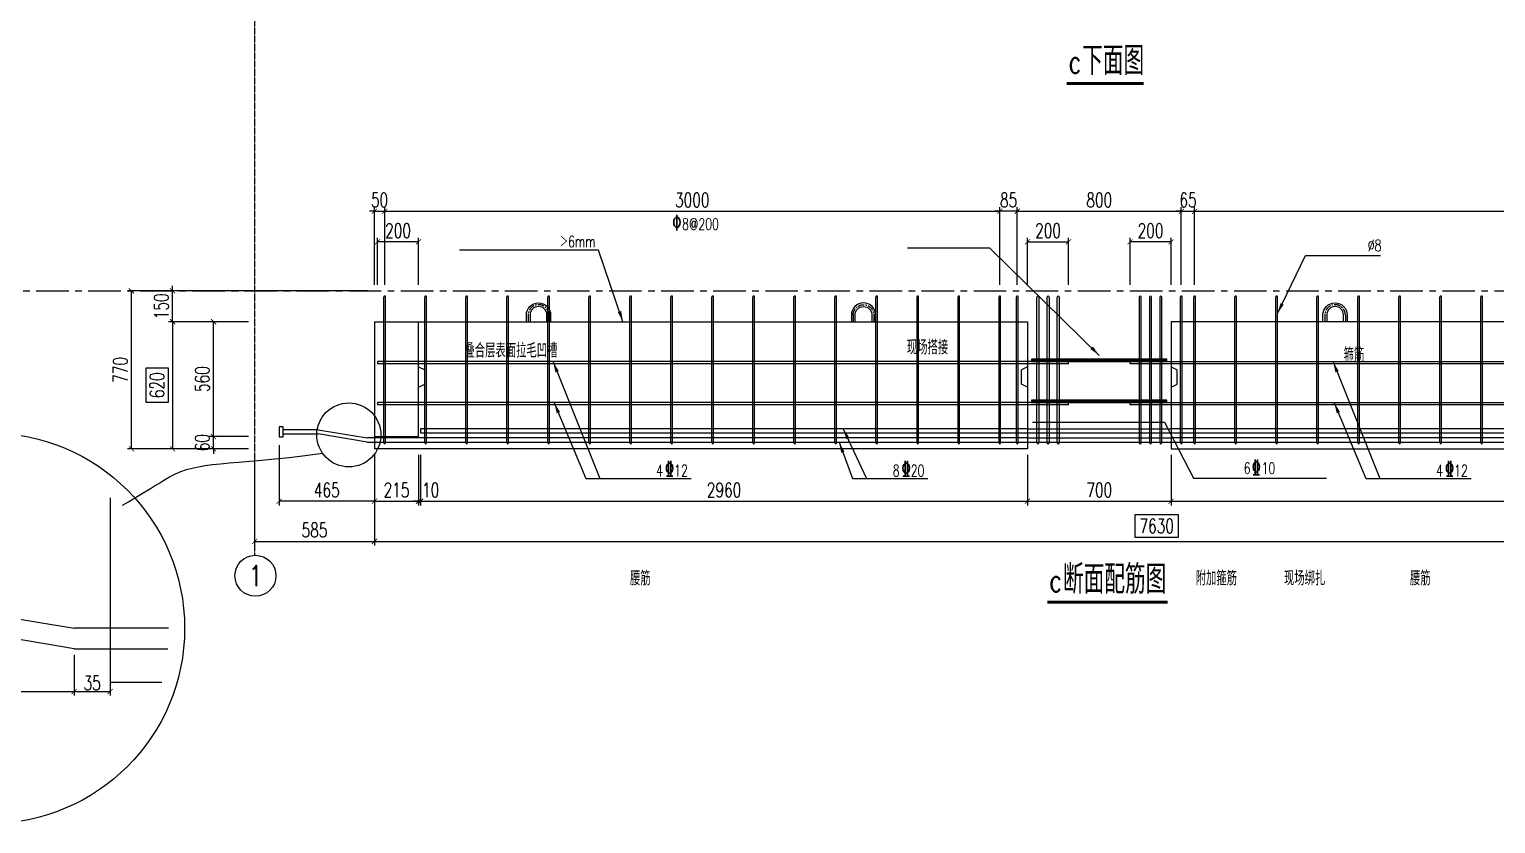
# Model space of a CAD drawing. Header units: inches. Extents: x 280713 to 330889, y 163288 to 177285.
# Drawn here: x 316578 to 323730, y 163539 to 167412 of the extents above; entities that cross this region are included whole.
import ezdxf
from ezdxf.enums import TextEntityAlignment as Align

# ---------------------------------------------------------------- set-up
doc = ezdxf.new("R2010")
doc.units = ezdxf.units.IN
doc.linetypes.add('CENTER', pattern=[50.8, 31.75, -6.35, 6.35, -6.35])
for name, color, linetype in [('PC梁箍筋', 3, 'Continuous'), ('PC梁钢筋', 6, 'Continuous'), ('填充', 8, 'Continuous'), ('尺寸', 7, 'Continuous'), ('文字', 7, 'Continuous'), ('轴线', 1, 'CENTER'), ('金属件U', 163, 'Continuous'), ('预制构件', 30, 'Continuous')]:
    doc.layers.add(name, color=color, linetype=linetype)
doc.styles.add('中文标注', font='standard.shx', dxfattribs={"bigfont": 'gbcbig.shx'})
doc.styles.add('副本柱标注', font='simplex.shx', dxfattribs={"width": 0.7, "bigfont": 'gbcbig.shx'})
doc.styles.add('尺寸123', font='simplex1.shx', dxfattribs={"width": 0.7, "height": 70, "bigfont": 'gbcbig.shx'})
doc.styles.add('尺寸用', font='', dxfattribs={"width": 0.7, "height": 40})
doc.styles.add('钢筋符号', font='tssdeng.shx', dxfattribs={"width": 0.7, "height": 75})
doc.styles.get('尺寸用').set_extended_font_data('SimSun')
doc.dimstyles.new('123', dxfattribs={"dimscale": 10, "dimtxt": 3.5, "dimasz": 2.5, "dimexe": 2, "dimexo": 3, "dimtad": 1, "dimdec": 1, "dimlfac": 0.2, "dimdsep": 46, "dimtxsty": '尺寸123', "dimblk": 'ARCHTICK', "dimcen": 1.75, "dimaunit": 1, "dimadec": 0, "dimazin": 0, "dimtfac": 1, "dimtdec": 1, "dimtix": 1, "dimtmove": 2, "dimatfit": 3, "dimfxl": 1, "dimarcsym": 0})
doc.dimstyles.new('S-10', dxfattribs={"dimscale": 10, "dimtxt": 3.5, "dimasz": 2.5, "dimexe": 2, "dimexo": 3, "dimgap": 2, "dimtad": 1, "dimdec": 1, "dimdsep": 46, "dimtxsty": '尺寸用', "dimblk": 'ARCHTICK', "dimcen": 1.75, "dimaunit": 1, "dimadec": 0, "dimazin": 0, "dimtfac": 1, "dimtdec": 1, "dimtix": 1, "dimtmove": 2, "dimatfit": 3, "dimfxl": 1, "dimarcsym": 0})
doc.dimstyles.new('S-30', dxfattribs={"dimscale": 30, "dimtxt": 3.5, "dimasz": 1, "dimexe": 1, "dimexo": 3, "dimtad": 1, "dimdec": 1, "dimdsep": 46, "dimtxsty": '尺寸用', "dimblk": 'ARCHTICK', "dimcen": 1.75, "dimaunit": 1, "dimadec": 1, "dimazin": 0, "dimtfac": 1, "dimtdec": 1, "dimtix": 1, "dimtmove": 2, "dimatfit": 3, "dimfxl": 1, "dimarcsym": 0})
doc.dimstyles.new('副本 S-10', dxfattribs={"dimscale": 10, "dimtxt": 3.5, "dimasz": 2.5, "dimexe": 2, "dimexo": 3, "dimgap": -2, "dimtad": 1, "dimdec": 1, "dimdsep": 46, "dimtxsty": '尺寸用', "dimblk": 'ARCHTICK', "dimcen": 1.75, "dimaunit": 1, "dimadec": 0, "dimazin": 0, "dimtfac": 1, "dimtdec": 1, "dimtix": 1, "dimtmove": 2, "dimatfit": 3, "dimfxl": 1, "dimarcsym": 0})

# ---------------------------------------------------------------- blocks, each defined once
blk = doc.blocks.new('_ArchTick')
at = {"color": 0, "linetype": 'ByBlock', "const_width": 0.15}
blk.add_lwpolyline([(-0.5, -0.5), (0.5, 0.5)], dxfattribs=at)
blk = doc.blocks.new('*D87')
at = {"layer": 'Defpoints', "color": 0, "transparency": 16777216}
for p in [(317476.6, 165426.6), (317676.6, 165426.6), (317676.6, 165366.6)]:
    blk.add_point(p, dxfattribs=at)
at = {"layer": '尺寸', "color": 0, "lineweight": -2, "transparency": 16777216}
for p, q in [((317646.6, 165426.6), (317456.6, 165426.6)), ((317476.6, 165426.6), (317476.6, 165451.6)), ((317476.6, 165366.6), (317476.6, 165426.6)), ((317646.6, 165366.6), (317456.6, 165366.6)), ((317476.6, 165366.6), (317476.6, 165341.6))]:
    blk.add_line(p, q, dxfattribs=at)
at = {"layer": '尺寸', "color": 0, "lineweight": -2, "transparency": 16777216, "xscale": 25, "yscale": 25, "zscale": 25}
for p, rotation in [((317476.6, 165426.6), 270), ((317476.6, 165366.6), 90)]:
    blk.add_blockref('_ArchTick', p, dxfattribs=dict(at, rotation=rotation))
at = {"layer": '尺寸', "color": 0, "transparency": 16777216, "insert": (317421.6, 165396.6), "char_height": 70, "attachment_point": 5, "rotation": 90, "style": '尺寸123'}
blk.add_mtext('60', dxfattribs=at)
blk = doc.blocks.new('*D88')
at = {"layer": 'Defpoints', "color": 0, "transparency": 16777216}
for p in [(317476.6, 165986.6), (317676.6, 165986.6), (317676.6, 165426.6)]:
    blk.add_point(p, dxfattribs=at)
at = {"layer": '尺寸', "color": 0, "lineweight": -2, "transparency": 16777216}
for p, q in [((317646.6, 165986.6), (317456.6, 165986.6)), ((317476.6, 165426.6), (317476.6, 165986.6)), ((317646.6, 165426.6), (317456.6, 165426.6))]:
    blk.add_line(p, q, dxfattribs=at)
at = {"layer": '尺寸', "color": 0, "lineweight": -2, "transparency": 16777216, "xscale": 25, "yscale": 25, "zscale": 25}
for p, rotation in [((317476.6, 165986.6), 90), ((317476.6, 165426.6), 270)]:
    blk.add_blockref('_ArchTick', p, dxfattribs=dict(at, rotation=rotation))
at = {"layer": '尺寸', "color": 0, "transparency": 16777216, "insert": (317421.6, 165706.6), "char_height": 70, "attachment_point": 5, "rotation": 90, "style": '尺寸123'}
blk.add_mtext('560', dxfattribs=at)
blk = doc.blocks.new('*D89')
at = {"layer": 'Defpoints', "color": 0, "transparency": 16777216}
for p in [(317676.6, 165986.6), (317276.6, 165366.6), (317676.6, 165366.6)]:
    blk.add_point(p, dxfattribs=at)
at = {"layer": '尺寸', "color": 0, "lineweight": -2, "transparency": 16777216}
for p, q in [((317646.6, 165986.6), (317256.6, 165986.6)), ((317276.6, 165986.6), (317276.6, 165366.6)), ((317256.6, 165759.6), (317146.6, 165759.6)), ((317146.6, 165759.6), (317146.6, 165593.6)), ((317256.6, 165593.6), (317256.6, 165759.6)), ((317146.6, 165593.6), (317256.6, 165593.6)), ((317646.6, 165366.6), (317256.6, 165366.6))]:
    blk.add_line(p, q, dxfattribs=at)
at = {"layer": '尺寸', "color": 0, "lineweight": -2, "transparency": 16777216, "xscale": 25, "yscale": 25, "zscale": 25}
for p, rotation in [((317276.6, 165986.6), 90), ((317276.6, 165366.6), 270)]:
    blk.add_blockref('_ArchTick', p, dxfattribs=dict(at, rotation=rotation))
at = {"layer": '尺寸', "color": 0, "transparency": 16777216, "insert": (317201.6, 165676.6), "char_height": 70, "attachment_point": 5, "rotation": 90, "style": '副本柱标注'}
blk.add_mtext('620', dxfattribs=at)
blk = doc.blocks.new('*D90')
at = {"layer": 'Defpoints', "color": 0, "transparency": 16777216}
for p in [(317276.6, 166136.6), (317676.6, 166136.6), (317676.6, 165986.6)]:
    blk.add_point(p, dxfattribs=at)
at = {"layer": '尺寸', "color": 0, "lineweight": -2, "transparency": 16777216}
for p, q in [((317646.6, 166136.6), (317256.6, 166136.6)), ((317276.6, 166136.6), (317276.6, 166161.6)), ((317276.6, 165986.6), (317276.6, 166136.6)), ((317646.6, 165986.6), (317256.6, 165986.6)), ((317276.6, 165986.6), (317276.6, 165961.6))]:
    blk.add_line(p, q, dxfattribs=at)
at = {"layer": '尺寸', "color": 0, "lineweight": -2, "transparency": 16777216, "xscale": 25, "yscale": 25, "zscale": 25}
for p, rotation in [((317276.6, 166136.6), 270), ((317276.6, 165986.6), 90)]:
    blk.add_blockref('_ArchTick', p, dxfattribs=dict(at, rotation=rotation))
at = {"layer": '尺寸', "color": 0, "transparency": 16777216, "insert": (317221.6, 166061.6), "char_height": 70, "attachment_point": 5, "rotation": 90, "style": '尺寸123'}
blk.add_mtext('150', dxfattribs=at)
blk = doc.blocks.new('*D91')
at = {"layer": 'Defpoints', "color": 0, "transparency": 16777216}
for p in [(317076.6, 166136.6), (318261.6, 166136.6), (317676.6, 165366.6)]:
    blk.add_point(p, dxfattribs=at)
at = {"layer": '尺寸', "color": 0, "lineweight": -2, "transparency": 16777216}
for p, q in [((318231.6, 166136.6), (317056.6, 166136.6)), ((317076.6, 165366.6), (317076.6, 166136.6)), ((317646.6, 165366.6), (317056.6, 165366.6))]:
    blk.add_line(p, q, dxfattribs=at)
at = {"layer": '尺寸', "color": 0, "lineweight": -2, "transparency": 16777216, "xscale": 25, "yscale": 25, "zscale": 25}
for p, rotation in [((317076.6, 166136.6), 90), ((317076.6, 165366.6), 270)]:
    blk.add_blockref('_ArchTick', p, dxfattribs=dict(at, rotation=rotation))
at = {"layer": '尺寸', "color": 0, "transparency": 16777216, "insert": (317021.6, 165751.6), "char_height": 70, "attachment_point": 5, "rotation": 90, "style": '尺寸123'}
blk.add_mtext('770', dxfattribs=at)
blk = doc.blocks.new('*D92')
at = {"layer": 'Defpoints', "color": 0, "transparency": 16777216}
for p in [(318311.6, 166525.2), (318261.6, 166136.6), (318311.6, 166136.6)]:
    blk.add_point(p, dxfattribs=at)
at = {"layer": '尺寸', "color": 0, "lineweight": -2, "transparency": 16777216}
for p, q in [((318261.6, 166525.2), (318236.6, 166525.2)), ((318261.6, 166166.6), (318261.6, 166545.2)), ((318261.6, 166525.2), (318311.6, 166525.2)), ((318311.6, 166166.6), (318311.6, 166545.2)), ((318311.6, 166525.2), (318336.6, 166525.2))]:
    blk.add_line(p, q, dxfattribs=at)
at = {"layer": '尺寸', "color": 0, "lineweight": -2, "transparency": 16777216, "xscale": 25, "yscale": 25, "zscale": 25}
blk.add_blockref('_ArchTick', (318261.6, 166525.2), dxfattribs=at)
at = {"layer": '尺寸', "color": 0, "lineweight": -2, "transparency": 16777216, "xscale": 25, "yscale": 25, "zscale": 25, "rotation": 180}
blk.add_blockref('_ArchTick', (318311.6, 166525.2), dxfattribs=at)
at = {"layer": '尺寸', "color": 0, "transparency": 16777216, "insert": (318286.6, 166580.2), "char_height": 70, "attachment_point": 5, "style": '尺寸123'}
blk.add_mtext('50', dxfattribs=at)
blk = doc.blocks.new('*D93')
at = {"layer": 'Defpoints', "color": 0, "transparency": 16777216}
for p in [(321311.6, 166525.2), (318311.6, 166136.6), (321311.6, 166136.6)]:
    blk.add_point(p, dxfattribs=at)
at = {"layer": '尺寸', "color": 0, "lineweight": -2, "transparency": 16777216}
for p, q in [((318311.6, 166166.6), (318311.6, 166545.2)), ((318311.6, 166525.2), (321311.6, 166525.2)), ((321311.6, 166166.6), (321311.6, 166545.2))]:
    blk.add_line(p, q, dxfattribs=at)
at = {"layer": '尺寸', "color": 0, "lineweight": -2, "transparency": 16777216, "xscale": 25, "yscale": 25, "zscale": 25, "rotation": 180}
blk.add_blockref('_ArchTick', (318311.6, 166525.2), dxfattribs=at)
at = {"layer": '尺寸', "color": 0, "lineweight": -2, "transparency": 16777216, "xscale": 25, "yscale": 25, "zscale": 25}
blk.add_blockref('_ArchTick', (321311.6, 166525.2), dxfattribs=at)
at = {"layer": '尺寸', "color": 0, "transparency": 16777216, "insert": (319811.6, 166580.2), "char_height": 70, "attachment_point": 5, "style": '尺寸123'}
blk.add_mtext('3000', dxfattribs=at)
blk = doc.blocks.new('*D94')
at = {"layer": 'Defpoints', "color": 0, "transparency": 16777216}
for p in [(322196.6, 166525.2), (321396.6, 166136.6), (322196.6, 166136.6)]:
    blk.add_point(p, dxfattribs=at)
at = {"layer": '尺寸', "color": 0, "lineweight": -2, "transparency": 16777216}
for p, q in [((321396.6, 166166.6), (321396.6, 166545.2)), ((321396.6, 166525.2), (322196.6, 166525.2)), ((322196.6, 166166.6), (322196.6, 166545.2))]:
    blk.add_line(p, q, dxfattribs=at)
at = {"layer": '尺寸', "color": 0, "lineweight": -2, "transparency": 16777216, "xscale": 25, "yscale": 25, "zscale": 25, "rotation": 180}
blk.add_blockref('_ArchTick', (321396.6, 166525.2), dxfattribs=at)
at = {"layer": '尺寸', "color": 0, "lineweight": -2, "transparency": 16777216, "xscale": 25, "yscale": 25, "zscale": 25}
blk.add_blockref('_ArchTick', (322196.6, 166525.2), dxfattribs=at)
at = {"layer": '尺寸', "color": 0, "transparency": 16777216, "insert": (321796.6, 166580.2), "char_height": 70, "attachment_point": 5, "style": '尺寸123'}
blk.add_mtext('800', dxfattribs=at)
blk = doc.blocks.new('*D95')
at = {"layer": 'Defpoints', "color": 0, "transparency": 16777216}
for p in [(325841.6, 166525.2), (322261.6, 166136.6), (325841.6, 166107.6)]:
    blk.add_point(p, dxfattribs=at)
at = {"layer": '尺寸', "color": 0, "lineweight": -2, "transparency": 16777216}
for p, q in [((322261.6, 166166.6), (322261.6, 166545.2)), ((322261.6, 166525.2), (325841.6, 166525.2)), ((325841.6, 166137.6), (325841.6, 166545.2))]:
    blk.add_line(p, q, dxfattribs=at)
at = {"layer": '尺寸', "color": 0, "lineweight": -2, "transparency": 16777216, "xscale": 25, "yscale": 25, "zscale": 25, "rotation": 180}
blk.add_blockref('_ArchTick', (322261.6, 166525.2), dxfattribs=at)
at = {"layer": '尺寸', "color": 0, "lineweight": -2, "transparency": 16777216, "xscale": 25, "yscale": 25, "zscale": 25}
blk.add_blockref('_ArchTick', (325841.6, 166525.2), dxfattribs=at)
at = {"layer": '尺寸', "color": 0, "transparency": 16777216, "insert": (324051.6, 166580.2), "char_height": 70, "attachment_point": 5, "style": '尺寸123'}
blk.add_mtext('3580', dxfattribs=at)
blk = doc.blocks.new('*D97')
at = {"layer": 'Defpoints', "color": 0, "transparency": 16777216}
for p in [(321446.6, 165366.6), (322146.6, 165366.6), (322146.6, 165111)]:
    blk.add_point(p, dxfattribs=at)
at = {"layer": '尺寸', "color": 0, "lineweight": -2, "transparency": 16777216}
for p, q in [((321446.6, 165336.6), (321446.6, 165091)), ((322146.6, 165336.6), (322146.6, 165091)), ((321446.6, 165111), (322146.6, 165111))]:
    blk.add_line(p, q, dxfattribs=at)
at = {"layer": '尺寸', "color": 0, "lineweight": -2, "transparency": 16777216, "xscale": 25, "yscale": 25, "zscale": 25, "rotation": 180}
blk.add_blockref('_ArchTick', (321446.6, 165111), dxfattribs=at)
at = {"layer": '尺寸', "color": 0, "lineweight": -2, "transparency": 16777216, "xscale": 25, "yscale": 25, "zscale": 25}
blk.add_blockref('_ArchTick', (322146.6, 165111), dxfattribs=at)
at = {"layer": '尺寸', "color": 0, "transparency": 16777216, "insert": (321796.6, 165166), "char_height": 70, "attachment_point": 5, "style": '尺寸123'}
blk.add_mtext('700', dxfattribs=at)
blk = doc.blocks.new('*D98')
at = {"layer": 'Defpoints', "color": 0, "transparency": 16777216}
for p in [(318261.6, 165366.6), (318476.6, 165366.6), (318476.6, 165111)]:
    blk.add_point(p, dxfattribs=at)
at = {"layer": '尺寸', "color": 0, "lineweight": -2, "transparency": 16777216}
for p, q in [((318261.6, 165336.6), (318261.6, 165091)), ((318476.6, 165336.6), (318476.6, 165091)), ((318261.6, 165111), (318476.6, 165111))]:
    blk.add_line(p, q, dxfattribs=at)
at = {"layer": '尺寸', "color": 0, "lineweight": -2, "transparency": 16777216, "xscale": 25, "yscale": 25, "zscale": 25, "rotation": 180}
blk.add_blockref('_ArchTick', (318261.6, 165111), dxfattribs=at)
at = {"layer": '尺寸', "color": 0, "lineweight": -2, "transparency": 16777216, "xscale": 25, "yscale": 25, "zscale": 25}
blk.add_blockref('_ArchTick', (318476.6, 165111), dxfattribs=at)
at = {"layer": '尺寸', "color": 0, "transparency": 16777216, "insert": (318369.1, 165166), "char_height": 70, "attachment_point": 5, "style": '尺寸123'}
blk.add_mtext('215', dxfattribs=at)
blk = doc.blocks.new('*D99')
at = {"layer": 'Defpoints', "color": 0, "transparency": 16777216}
for p in [(318486.6, 165366.6), (321446.6, 165366.6), (321446.6, 165111)]:
    blk.add_point(p, dxfattribs=at)
at = {"layer": '尺寸', "color": 0, "lineweight": -2, "transparency": 16777216}
for p, q in [((318486.6, 165336.6), (318486.6, 165091)), ((321446.6, 165336.6), (321446.6, 165091)), ((318486.6, 165111), (321446.6, 165111))]:
    blk.add_line(p, q, dxfattribs=at)
at = {"layer": '尺寸', "color": 0, "lineweight": -2, "transparency": 16777216, "xscale": 25, "yscale": 25, "zscale": 25, "rotation": 180}
blk.add_blockref('_ArchTick', (318486.6, 165111), dxfattribs=at)
at = {"layer": '尺寸', "color": 0, "lineweight": -2, "transparency": 16777216, "xscale": 25, "yscale": 25, "zscale": 25}
blk.add_blockref('_ArchTick', (321446.6, 165111), dxfattribs=at)
at = {"layer": '尺寸', "color": 0, "transparency": 16777216, "insert": (319966.6, 165166), "char_height": 70, "attachment_point": 5, "style": '尺寸123'}
blk.add_mtext('2960', dxfattribs=at)
blk = doc.blocks.new('*D100')
at = {"layer": 'Defpoints', "color": 0, "transparency": 16777216}
for p in [(322146.6, 165366.6), (325666.6, 165366.6), (325666.6, 165111)]:
    blk.add_point(p, dxfattribs=at)
at = {"layer": '尺寸', "color": 0, "lineweight": -2, "transparency": 16777216}
for p, q in [((322146.6, 165336.6), (322146.6, 165091)), ((325666.6, 165336.6), (325666.6, 165091)), ((322146.6, 165111), (325666.6, 165111))]:
    blk.add_line(p, q, dxfattribs=at)
at = {"layer": '尺寸', "color": 0, "lineweight": -2, "transparency": 16777216, "xscale": 25, "yscale": 25, "zscale": 25, "rotation": 180}
blk.add_blockref('_ArchTick', (322146.6, 165111), dxfattribs=at)
at = {"layer": '尺寸', "color": 0, "lineweight": -2, "transparency": 16777216, "xscale": 25, "yscale": 25, "zscale": 25}
blk.add_blockref('_ArchTick', (325666.6, 165111), dxfattribs=at)
at = {"layer": '尺寸', "color": 0, "transparency": 16777216, "insert": (323906.6, 165166), "char_height": 70, "attachment_point": 5, "style": '尺寸123'}
blk.add_mtext('3520', dxfattribs=at)
blk = doc.blocks.new('*D102')
at = {"layer": 'Defpoints', "color": 0, "transparency": 16777216}
for p in [(317676.6, 165366.6), (318261.6, 165366.6), (318261.6, 164915.3)]:
    blk.add_point(p, dxfattribs=at)
at = {"layer": '尺寸', "color": 0, "lineweight": -2, "transparency": 16777216}
for p, q in [((317676.6, 165336.6), (317676.6, 164895.3)), ((318261.6, 165336.6), (318261.6, 164895.3)), ((317676.6, 164915.3), (318261.6, 164915.3))]:
    blk.add_line(p, q, dxfattribs=at)
at = {"layer": '尺寸', "color": 0, "lineweight": -2, "transparency": 16777216, "xscale": 25, "yscale": 25, "zscale": 25, "rotation": 180}
blk.add_blockref('_ArchTick', (317676.6, 164915.3), dxfattribs=at)
at = {"layer": '尺寸', "color": 0, "lineweight": -2, "transparency": 16777216, "xscale": 25, "yscale": 25, "zscale": 25}
blk.add_blockref('_ArchTick', (318261.6, 164915.3), dxfattribs=at)
at = {"layer": '尺寸', "color": 0, "transparency": 16777216, "insert": (317969.1, 164970.3), "char_height": 70, "attachment_point": 5, "style": '尺寸123'}
blk.add_mtext('585', dxfattribs=at)
blk = doc.blocks.new('*D103')
at = {"layer": 'Defpoints', "color": 0, "transparency": 16777216}
for p in [(318261.6, 165366.6), (325891.6, 165366.6), (325891.6, 164915.3)]:
    blk.add_point(p, dxfattribs=at)
at = {"layer": '尺寸', "color": 0, "lineweight": -2, "transparency": 16777216}
for p, q in [((318261.6, 165336.6), (318261.6, 164895.3)), ((325891.6, 165336.6), (325891.6, 164895.3)), ((322182.9, 165045.3), (321970.3, 165045.3)), ((321970.3, 165045.3), (321970.3, 164935.3)), ((322182.9, 164935.3), (322182.9, 165045.3)), ((318261.6, 164915.3), (325891.6, 164915.3)), ((321970.3, 164935.3), (322182.9, 164935.3))]:
    blk.add_line(p, q, dxfattribs=at)
at = {"layer": '尺寸', "color": 0, "lineweight": -2, "transparency": 16777216, "xscale": 25, "yscale": 25, "zscale": 25, "rotation": 180}
blk.add_blockref('_ArchTick', (318261.6, 164915.3), dxfattribs=at)
at = {"layer": '尺寸', "color": 0, "lineweight": -2, "transparency": 16777216, "xscale": 25, "yscale": 25, "zscale": 25}
blk.add_blockref('_ArchTick', (325891.6, 164915.3), dxfattribs=at)
at = {"layer": '尺寸', "color": 0, "transparency": 16777216, "insert": (322076.6, 164990.3), "char_height": 70, "attachment_point": 5, "style": '副本柱标注'}
blk.add_mtext('7630', dxfattribs=at)
blk = doc.blocks.new('*D104')
at = {"layer": 'Defpoints', "color": 0, "transparency": 16777216}
for p in [(318276.6, 166376), (318276.6, 166136.6), (318476.6, 166136.6)]:
    blk.add_point(p, dxfattribs=at)
at = {"layer": '尺寸', "color": 0, "lineweight": -2, "transparency": 16777216}
for p, q in [((318276.6, 166166.6), (318276.6, 166396)), ((318476.6, 166376), (318276.6, 166376)), ((318476.6, 166166.6), (318476.6, 166396))]:
    blk.add_line(p, q, dxfattribs=at)
at = {"layer": '尺寸', "color": 0, "lineweight": -2, "transparency": 16777216, "xscale": 25, "yscale": 25, "zscale": 25, "rotation": 180}
blk.add_blockref('_ArchTick', (318276.6, 166376), dxfattribs=at)
at = {"layer": '尺寸', "color": 0, "lineweight": -2, "transparency": 16777216, "xscale": 25, "yscale": 25, "zscale": 25}
blk.add_blockref('_ArchTick', (318476.6, 166376), dxfattribs=at)
at = {"layer": '尺寸', "color": 0, "transparency": 16777216, "insert": (318376.6, 166431), "char_height": 70, "attachment_point": 5, "style": '尺寸123'}
blk.add_mtext('200', dxfattribs=at)
blk = doc.blocks.new('*D105')
at = {"layer": 'Defpoints', "color": 0, "transparency": 16777216}
for p in [(321646.6, 166376), (321446.6, 166136.6), (321646.6, 166136.6)]:
    blk.add_point(p, dxfattribs=at)
at = {"layer": '尺寸', "color": 0, "lineweight": -2, "transparency": 16777216}
for p, q in [((321446.6, 166166.6), (321446.6, 166396)), ((321446.6, 166376), (321646.6, 166376)), ((321646.6, 166166.6), (321646.6, 166396))]:
    blk.add_line(p, q, dxfattribs=at)
at = {"layer": '尺寸', "color": 0, "lineweight": -2, "transparency": 16777216, "xscale": 25, "yscale": 25, "zscale": 25, "rotation": 180}
blk.add_blockref('_ArchTick', (321446.6, 166376), dxfattribs=at)
at = {"layer": '尺寸', "color": 0, "lineweight": -2, "transparency": 16777216, "xscale": 25, "yscale": 25, "zscale": 25}
blk.add_blockref('_ArchTick', (321646.6, 166376), dxfattribs=at)
at = {"layer": '尺寸', "color": 0, "transparency": 16777216, "insert": (321546.6, 166431), "char_height": 70, "attachment_point": 5, "style": '尺寸123'}
blk.add_mtext('200', dxfattribs=at)
blk = doc.blocks.new('*D106')
at = {"layer": 'Defpoints', "color": 0, "transparency": 16777216}
for p in [(321946.6, 166376), (321946.6, 166136.6), (322146.6, 166136.6)]:
    blk.add_point(p, dxfattribs=at)
at = {"layer": '尺寸', "color": 0, "lineweight": -2, "transparency": 16777216}
for p, q in [((321946.6, 166166.6), (321946.6, 166396)), ((322146.6, 166376), (321946.6, 166376)), ((322146.6, 166166.6), (322146.6, 166396))]:
    blk.add_line(p, q, dxfattribs=at)
at = {"layer": '尺寸', "color": 0, "lineweight": -2, "transparency": 16777216, "xscale": 25, "yscale": 25, "zscale": 25, "rotation": 180}
blk.add_blockref('_ArchTick', (321946.6, 166376), dxfattribs=at)
at = {"layer": '尺寸', "color": 0, "lineweight": -2, "transparency": 16777216, "xscale": 25, "yscale": 25, "zscale": 25}
blk.add_blockref('_ArchTick', (322146.6, 166376), dxfattribs=at)
at = {"layer": '尺寸', "color": 0, "transparency": 16777216, "insert": (322046.6, 166431), "char_height": 70, "attachment_point": 5, "style": '尺寸123'}
blk.add_mtext('200', dxfattribs=at)
blk = doc.blocks.new('*D110')
at = {"layer": 'Defpoints', "color": 0, "transparency": 16777216}
for p in [(317796.6, 165414.6), (318261.6, 165366.6), (317796.6, 165111)]:
    blk.add_point(p, dxfattribs=at)
at = {"layer": '尺寸', "color": 0, "lineweight": -2, "transparency": 16777216}
for p, q in [((317796.6, 165384.6), (317796.6, 165091)), ((318261.6, 165336.6), (318261.6, 165091)), ((318261.6, 165111), (317796.6, 165111))]:
    blk.add_line(p, q, dxfattribs=at)
at = {"layer": '尺寸', "color": 0, "lineweight": -2, "transparency": 16777216, "xscale": 25, "yscale": 25, "zscale": 25, "rotation": 180}
blk.add_blockref('_ArchTick', (317796.6, 165111), dxfattribs=at)
at = {"layer": '尺寸', "color": 0, "lineweight": -2, "transparency": 16777216, "xscale": 25, "yscale": 25, "zscale": 25}
blk.add_blockref('_ArchTick', (318261.6, 165111), dxfattribs=at)
at = {"layer": '尺寸', "color": 0, "transparency": 16777216, "insert": (318029.1, 165166), "char_height": 70, "attachment_point": 5, "style": '尺寸123'}
blk.add_mtext('465', dxfattribs=at)
blk = doc.blocks.new('A$C5BBB44EC')
at = {"layer": '轴线'}
for p, q in [((9, 33), (9, 0)), ((109, 33), (109, 0))]:
    blk.add_line(p, q, dxfattribs=at)
blk.add_arc((59, 33), 50, 0, 180, dxfattribs=at)
at = {"layer": '金属件U'}
for points in [[(0, 0), (0, 33, -1), (118, 33), (118, 0)], [(100, 0), (100, 33, 1), (18, 33), (18, 0)]]:
    blk.add_lwpolyline(points, format="xyb", dxfattribs=at)
blk = doc.blocks.new('*D144')
at = {"layer": 'Defpoints', "color": 0, "transparency": 16777216}
for p in [(318476.6, 165366.6), (318486.6, 165366.6), (318476.6, 165111)]:
    blk.add_point(p, dxfattribs=at)
at = {"layer": '尺寸', "color": 0, "lineweight": -2, "transparency": 16777216}
for p, q in [((318476.6, 165336.6), (318476.6, 165091)), ((318486.6, 165336.6), (318486.6, 165091)), ((318476.6, 165111), (318451.6, 165111)), ((318486.6, 165111), (318476.6, 165111)), ((318486.6, 165111), (318511.6, 165111))]:
    blk.add_line(p, q, dxfattribs=at)
at = {"layer": '尺寸', "color": 0, "lineweight": -2, "transparency": 16777216, "xscale": 25, "yscale": 25, "zscale": 25}
blk.add_blockref('_ArchTick', (318476.6, 165111), dxfattribs=at)
at = {"layer": '尺寸', "color": 0, "lineweight": -2, "transparency": 16777216, "xscale": 25, "yscale": 25, "zscale": 25, "rotation": 180}
blk.add_blockref('_ArchTick', (318486.6, 165111), dxfattribs=at)
at = {"layer": '尺寸', "color": 0, "transparency": 16777216, "insert": (318535.6, 165166), "char_height": 70, "attachment_point": 5, "style": '尺寸123'}
blk.add_mtext('10', dxfattribs=at)
blk = doc.blocks.new('*D257')
at = {"color": 0, "lineweight": -2, "transparency": 16777216}
for p, q in [((315597.3, 164361.7), (315597.3, 164163.3)), ((316797.3, 164361.7), (316797.3, 164163.3)), ((315597.3, 164183.3), (316797.3, 164183.3))]:
    blk.add_line(p, q, dxfattribs=at)
at = {"layer": 'Defpoints', "color": 0, "transparency": 16777216}
for p in [(315597.3, 164391.7), (316797.3, 164391.7), (316797.3, 164183.3)]:
    blk.add_point(p, dxfattribs=at)
at = {"color": 0, "lineweight": -2, "transparency": 16777216, "xscale": 25, "yscale": 25, "zscale": 25, "rotation": 180}
blk.add_blockref('_ArchTick', (315597.3, 164183.3), dxfattribs=at)
at = {"color": 0, "lineweight": -2, "transparency": 16777216, "xscale": 25, "yscale": 25, "zscale": 25}
blk.add_blockref('_ArchTick', (316797.3, 164183.3), dxfattribs=at)
at = {"color": 0, "transparency": 16777216, "insert": (316197.3, 164224.6), "char_height": 70, "attachment_point": 5, "style": '尺寸123'}
blk.add_mtext('240', dxfattribs=at)
blk = doc.blocks.new('*D258')
at = {"color": 0, "lineweight": -2, "transparency": 16777216}
for p, q in [((316797.3, 164361.7), (316797.3, 164163.3)), ((316972.3, 164361.7), (316972.3, 164163.3)), ((316797.3, 164183.3), (316972.3, 164183.3))]:
    blk.add_line(p, q, dxfattribs=at)
at = {"layer": 'Defpoints', "color": 0, "transparency": 16777216}
for p in [(316797.3, 164391.7), (316972.3, 164391.7), (316972.3, 164183.3)]:
    blk.add_point(p, dxfattribs=at)
at = {"color": 0, "lineweight": -2, "transparency": 16777216, "xscale": 25, "yscale": 25, "zscale": 25, "rotation": 180}
blk.add_blockref('_ArchTick', (316797.3, 164183.3), dxfattribs=at)
at = {"color": 0, "lineweight": -2, "transparency": 16777216, "xscale": 25, "yscale": 25, "zscale": 25}
blk.add_blockref('_ArchTick', (316972.3, 164183.3), dxfattribs=at)
at = {"color": 0, "transparency": 16777216, "insert": (316884.8, 164224.6), "char_height": 70, "attachment_point": 5, "style": '尺寸123'}
blk.add_mtext('35', dxfattribs=at)
blk = doc.blocks.new('*D269')
at = {"layer": 'Defpoints', "color": 0, "transparency": 16777216}
for p in [(321311.6, 166525.2), (321311.6, 166136.6), (321396.6, 166136.6)]:
    blk.add_point(p, dxfattribs=at)
at = {"layer": '尺寸', "color": 0, "lineweight": -2, "transparency": 16777216}
for p, q in [((321311.6, 166525.2), (321286.6, 166525.2)), ((321311.6, 166166.6), (321311.6, 166545.2)), ((321396.6, 166525.2), (321311.6, 166525.2)), ((321396.6, 166166.6), (321396.6, 166545.2)), ((321396.6, 166525.2), (321421.6, 166525.2))]:
    blk.add_line(p, q, dxfattribs=at)
at = {"layer": '尺寸', "color": 0, "lineweight": -2, "transparency": 16777216, "xscale": 25, "yscale": 25, "zscale": 25}
blk.add_blockref('_ArchTick', (321311.6, 166525.2), dxfattribs=at)
at = {"layer": '尺寸', "color": 0, "lineweight": -2, "transparency": 16777216, "xscale": 25, "yscale": 25, "zscale": 25, "rotation": 180}
blk.add_blockref('_ArchTick', (321396.6, 166525.2), dxfattribs=at)
at = {"layer": '尺寸', "color": 0, "transparency": 16777216, "insert": (321354.1, 166580.2), "char_height": 70, "attachment_point": 5, "style": '尺寸123'}
blk.add_mtext('85', dxfattribs=at)
blk = doc.blocks.new('*D270')
at = {"layer": 'Defpoints', "color": 0, "transparency": 16777216}
for p in [(322261.6, 166525.2), (322196.6, 166136.6), (322261.6, 166136.6)]:
    blk.add_point(p, dxfattribs=at)
at = {"layer": '尺寸', "color": 0, "lineweight": -2, "transparency": 16777216}
for p, q in [((322196.6, 166525.2), (322171.6, 166525.2)), ((322196.6, 166166.6), (322196.6, 166545.2)), ((322196.6, 166525.2), (322261.6, 166525.2)), ((322261.6, 166166.6), (322261.6, 166545.2)), ((322261.6, 166525.2), (322286.6, 166525.2))]:
    blk.add_line(p, q, dxfattribs=at)
at = {"layer": '尺寸', "color": 0, "lineweight": -2, "transparency": 16777216, "xscale": 25, "yscale": 25, "zscale": 25}
blk.add_blockref('_ArchTick', (322196.6, 166525.2), dxfattribs=at)
at = {"layer": '尺寸', "color": 0, "lineweight": -2, "transparency": 16777216, "xscale": 25, "yscale": 25, "zscale": 25, "rotation": 180}
blk.add_blockref('_ArchTick', (322261.6, 166525.2), dxfattribs=at)
at = {"layer": '尺寸', "color": 0, "transparency": 16777216, "insert": (322229.1, 166580.2), "char_height": 70, "attachment_point": 5, "style": '尺寸123'}
blk.add_mtext('65', dxfattribs=at)

msp = doc.modelspace()

# ---------------------------------------------------------------- hatches: boundary and pattern name
at = {"layer": '填充'}
h = msp.add_hatch(dxfattribs=at)
h.set_pattern_fill('ANSI31', color=256, scale=20, style=0)
h.set_pattern_definition([(45, (493241.0152, 278410.546), (-1.767766953, 1.767766953), [])])
h.paths.add_polyline_path([(321796.58, 165804.59), (321466.58, 165804.59), (321466.58, 165792.59), (321796.58, 165792.59)])
h.paths.add_polyline_path([(322126.58, 165804.59), (321796.58, 165804.59), (321796.58, 165792.59), (322126.58, 165792.59)])
h = msp.add_hatch(dxfattribs=at)
h.set_pattern_fill('ANSI31', color=256, scale=20, style=0)
h.set_pattern_definition([(45, (493241.0152, 278210.546), (-1.767766953, 1.767766953), [])])
h.paths.add_polyline_path([(321796.58, 165604.59), (321466.58, 165604.59), (321466.58, 165592.59), (321796.58, 165592.59)])
h.paths.add_polyline_path([(322126.58, 165604.59), (321796.58, 165604.59), (321796.58, 165592.59), (322126.58, 165592.59)])

# ---------------------------------------------------------------- linework, layer by layer
at = {"layer": 'PC梁箍筋'}
for p, q in [((318307.58, 165395.59), (318307.58, 166107.59)), ((318315.58, 165395.59), (318315.58, 166107.59)), ((318507.58, 165395.59), (318507.58, 166107.59)), ((318515.58, 165395.59), (318515.58, 166107.59)), ((318707.58, 165395.59), (318707.58, 166107.59)), ((318715.58, 165395.59), (318715.58, 166107.59)), ((318907.58, 165395.59), (318907.58, 166107.59)), ((318915.58, 165395.59), (318915.58, 166107.59)), ((319107.58, 165395.59), (319107.58, 166107.59)), ((319115.58, 165395.59), (319115.58, 166107.59)), ((319307.58, 165395.59), (319307.58, 166107.59)), ((319315.58, 165395.59), (319315.58, 166107.59)), ((319507.58, 165395.59), (319507.58, 166107.59)), ((319515.58, 165395.59), (319515.58, 166107.59)), ((319707.58, 165395.59), (319707.58, 166107.59)), ((319715.58, 165395.59), (319715.58, 166107.59)), ((319907.58, 165395.59), (319907.58, 166107.59)), ((319915.58, 165395.59), (319915.58, 166107.59)), ((320107.58, 165395.59), (320107.58, 166107.59)), ((320115.58, 165395.59), (320115.58, 166107.59)), ((320307.58, 165395.59), (320307.58, 166107.59)), ((320315.58, 165395.59), (320315.58, 166107.59)), ((320507.58, 165395.59), (320507.58, 166107.59)), ((320515.58, 165395.59), (320515.58, 166107.59)), ((320707.58, 165395.59), (320707.58, 166107.59)), ((320715.58, 165395.59), (320715.58, 166107.59)), ((320907.58, 165395.59), (320907.58, 166107.59)), ((320915.58, 165395.59), (320915.58, 166107.59)), ((321107.58, 165395.59), (321107.58, 166107.59)), ((321115.58, 165395.59), (321115.58, 166107.59)), ((321307.58, 165395.59), (321307.58, 166107.59)), ((321315.58, 165395.59), (321315.58, 166107.59)), ((321392.58, 165395.59), (321392.58, 166107.59)), ((321400.58, 165395.59), (321400.58, 166107.59)), ((322192.58, 165395.59), (322192.58, 166107.59)), ((322200.58, 165395.59), (322200.58, 166107.59)), ((322257.58, 165395.59), (322257.58, 166107.59)), ((322265.58, 165395.59), (322265.58, 166107.59)), ((322457.58, 165395.59), (322457.58, 166107.59)), ((322465.58, 165395.59), (322465.58, 166107.59)), ((322657.58, 165395.59), (322657.58, 166107.59)), ((322665.58, 165395.59), (322665.58, 166107.59)), ((322857.58, 165395.59), (322857.58, 166107.59)), ((322865.58, 165395.59), (322865.58, 166107.59)), ((323057.58, 165395.59), (323057.58, 166107.59)), ((323065.58, 165395.59), (323065.58, 166107.59)), ((323257.58, 165395.59), (323257.58, 166107.59)), ((323265.58, 165395.59), (323265.58, 166107.59)), ((323457.58, 165395.59), (323457.58, 166107.59)), ((323465.58, 165395.59), (323465.58, 166107.59)), ((323657.58, 165395.59), (323657.58, 166107.59)), ((323665.58, 165395.59), (323665.58, 166107.59))]:
    msp.add_line(p, q, dxfattribs=at)
at = {"layer": 'PC梁箍筋', "color": 3}
for p, q in [((321491.58, 165396.59), (321491.58, 166106.59)), ((321501.58, 166106.59), (321501.58, 165396.59)), ((321541.58, 165396.59), (321541.58, 166106.59)), ((321551.58, 166106.59), (321551.58, 165396.59)), ((321591.58, 165396.59), (321591.58, 166106.59)), ((321601.58, 166106.59), (321601.58, 165396.59)), ((321991.58, 166106.59), (321991.58, 165396.59)), ((322001.58, 165396.59), (322001.58, 166106.59)), ((322041.58, 166106.59), (322041.58, 165396.59)), ((322051.58, 165396.59), (322051.58, 166106.59)), ((322091.58, 166106.59), (322091.58, 165396.59)), ((322101.58, 165396.59), (322101.58, 166106.59))]:
    msp.add_line(p, q, dxfattribs=at)
at = {"layer": 'PC梁箍筋'}
for centre, start, end in [((318311.58, 166107.59), 0, 180), ((318511.58, 166107.59), 0, 180), ((318711.58, 166107.59), 0, 180), ((318911.58, 166107.59), 0, 180), ((319111.58, 166107.59), 0, 180), ((319311.58, 166107.59), 0, 180), ((319511.58, 166107.59), 0, 180), ((319711.58, 166107.59), 0, 180), ((319911.58, 166107.59), 0, 180), ((320111.58, 166107.59), 0, 180), ((320311.58, 166107.59), 0, 180), ((320511.58, 166107.59), 0, 180), ((320711.58, 166107.59), 0, 180), ((320911.58, 166107.59), 0, 180), ((321111.58, 166107.59), 0, 180), ((321311.58, 166107.59), 0, 180), ((321396.58, 166107.59), 0, 180), ((322196.58, 166107.59), 0, 180), ((322261.58, 166107.59), 0, 180), ((322461.58, 166107.59), 0, 180), ((322661.58, 166107.59), 0, 180), ((322861.58, 166107.59), 0, 180), ((323061.58, 166107.59), 0, 180), ((323261.58, 166107.59), 0, 180), ((323461.58, 166107.59), 0, 180), ((323661.58, 166107.59), 0, 180), ((318311.58, 165395.59), 180, 0), ((318511.58, 165395.59), 180, 0), ((318711.58, 165395.59), 180, 0), ((318911.58, 165395.59), 180, 0), ((319111.58, 165395.59), 180, 0), ((319311.58, 165395.59), 180, 0), ((319511.58, 165395.59), 180, 0), ((319711.58, 165395.59), 180, 0), ((319911.58, 165395.59), 180, 0), ((320111.58, 165395.59), 180, 0), ((320311.58, 165395.59), 180, 0), ((320511.58, 165395.59), 180, 0), ((320711.58, 165395.59), 180, 0), ((320911.58, 165395.59), 180, 0), ((321111.58, 165395.59), 180, 0), ((321311.58, 165395.59), 180, 0), ((321396.58, 165395.59), 180, 0), ((322196.58, 165395.59), 180, 0), ((322261.58, 165395.59), 180, 0), ((322461.58, 165395.59), 180, 0), ((322661.58, 165395.59), 180, 0), ((322861.58, 165395.59), 180, 0), ((323061.58, 165395.59), 180, 0), ((323261.58, 165395.59), 180, 0), ((323461.58, 165395.59), 180, 0), ((323661.58, 165395.59), 180, 0)]:
    msp.add_arc(centre, 4, start, end, dxfattribs=at)
at = {"layer": 'PC梁箍筋', "color": 3}
for centre, start, end in [((321496.58, 166106.59), 0, 180), ((321546.58, 166106.59), 0, 180), ((321596.58, 166106.59), 0, 180), ((321996.58, 166106.59), 0, 180), ((322046.58, 166106.59), 0, 180), ((322096.58, 166106.59), 0, 180), ((321496.58, 165396.59), 180, 0), ((321546.58, 165396.59), 180, 0), ((321596.58, 165396.59), 180, 0), ((321996.58, 165396.59), 180, 0), ((322046.58, 165396.59), 180, 0), ((322096.58, 165396.59), 180, 0)]:
    msp.add_arc(centre, 5, start, end, dxfattribs=at)
at = {"layer": 'PC梁钢筋'}
for p, q in [((321646.58, 165792.59), (318276.58, 165792.59)), ((318276.58, 165792.59), (318276.58, 165780.59)), ((321646.58, 165780.59), (318276.58, 165780.59)), ((321646.58, 165780.59), (321646.58, 165792.59)), ((321946.58, 165780.59), (321946.58, 165792.59)), ((321946.58, 165792.59), (325876.58, 165792.59)), ((325876.58, 165780.59), (321946.58, 165780.59)), ((321646.58, 165592.59), (318276.58, 165592.59)), ((318276.58, 165592.59), (318276.58, 165580.59)), ((321646.58, 165580.59), (318276.58, 165580.59)), ((321646.58, 165580.59), (321646.58, 165592.59)), ((321946.58, 165580.59), (321946.58, 165592.59)), ((321946.58, 165592.59), (325876.58, 165592.59)), ((325876.58, 165580.59), (321946.58, 165580.59)), ((317816.58, 165474.59), (317796.58, 165474.59)), ((317796.58, 165474.59), (317796.58, 165424.59)), ((317796.58, 165424.59), (317816.58, 165424.59)), ((317816.58, 165424.59), (317816.58, 165474.59)), ((317986.58, 165459.59), (317816.58, 165459.59)), ((317816.58, 165439.59), (317986.58, 165439.59)), ((317986.58, 165459.59), (318226.58, 165419.59)), ((318226.58, 165399.59), (317986.58, 165439.59)), ((321446.58, 165419.59), (318226.58, 165419.59)), ((321446.58, 165464.59), (318486.58, 165464.59)), ((318486.58, 165464.59), (318486.58, 165444.59)), ((318486.58, 165444.59), (321446.58, 165444.59)), ((321446.58, 165464.59), (322146.58, 165464.59)), ((321446.58, 165444.59), (322146.58, 165444.59)), ((321446.58, 165419.59), (322146.58, 165419.59)), ((325666.58, 165464.59), (322146.58, 165464.59)), ((322146.58, 165444.59), (325666.58, 165444.59)), ((326156.58, 165419.59), (322146.58, 165419.59)), ((318226.58, 165399.59), (321446.58, 165399.59)), ((321446.58, 165399.59), (322146.58, 165399.59)), ((322146.58, 165399.59), (326156.58, 165399.59)), ((315597.31, 164691.67), (316797.31, 164491.67)), ((316797.31, 164391.67), (315597.31, 164591.67)), ((317257.1, 164491.67), (316797.31, 164491.67)), ((316797.31, 164391.67), (317254.35, 164391.67))]:
    msp.add_line(p, q, dxfattribs=at)
at = {"layer": '填充'}
for p, q in [((321466.58, 165804.59), (321466.58, 165792.59)), ((322126.58, 165804.59), (321466.58, 165804.59)), ((321466.58, 165792.59), (322126.58, 165792.59)), ((322126.58, 165792.59), (322126.58, 165804.59)), ((321466.58, 165604.59), (321466.58, 165592.59)), ((322126.58, 165604.59), (321466.58, 165604.59)), ((321466.58, 165592.59), (322126.58, 165592.59)), ((322126.58, 165592.59), (322126.58, 165604.59))]:
    msp.add_line(p, q, dxfattribs=at)
at = {"layer": '尺寸'}
for centre, radius in [((318136.58, 165434.59), 156.07), ((316383.03, 164491.41), 952.72)]:
    msp.add_circle(centre, radius, dxfattribs=at)
msp.add_open_spline([(317032.57, 165091.69), (317197.1, 165187.55), (317371.28, 165315.26), (317532.25, 165282.31), (318008.92, 165344.81)], degree=3, knots=[289.8092327, 289.8092327, 289.8092327, 289.8092327, 404.3363123, 870.1182241, 870.1182241, 870.1182241, 870.1182241], dxfattribs=at)
at = {"layer": '文字'}
for p, q in [((321471.49, 165497.32), (322115.12, 165497.32)), ((322115.12, 165497.32), (322255.66, 165223.28)), ((322255.66, 165223.28), (322905.51, 165223.28))]:
    msp.add_line(p, q, dxfattribs=at)
at = {"layer": '文字', "const_width": 15}
for points in [[(322013.48, 167148.51), (321637.62, 167148.51)], [(322130.5, 164618.99), (321543.96, 164618.99)]]:
    msp.add_lwpolyline(points, dxfattribs=at)
at = {"layer": '文字'}
msp.add_circle((317681.18, 164747.64), 100, dxfattribs=at)
at = {"layer": '轴线', "ltscale": 0.4}
msp.add_line((317676.58, 173802.14), (317676.58, 164847.54), dxfattribs=at)
at = {"layer": '轴线', "ltscale": 5}
msp.add_line((314833.96, 166136.59), (326738.42, 166136.59), dxfattribs=at)
at = {"layer": '预制构件'}
for p, q in [((318261.58, 165986.59), (318261.58, 165366.59)), ((318261.58, 165986.59), (321446.58, 165986.59)), ((318476.58, 165426.59), (318476.58, 165986.59)), ((321446.58, 165986.59), (321446.58, 165366.59)), ((322146.58, 165986.59), (322146.58, 165366.59)), ((325891.58, 165986.59), (322146.58, 165986.59)), ((318476.58, 165766.59), (318506.58, 165751.59)), ((318506.58, 165681.59), (318506.58, 165751.59)), ((321446.58, 165766.59), (321416.58, 165751.59)), ((321416.58, 165681.59), (321416.58, 165751.59)), ((322146.58, 165766.59), (322176.58, 165751.59)), ((322176.58, 165681.59), (322176.58, 165751.59)), ((318476.58, 165666.59), (318506.58, 165681.59)), ((321446.58, 165666.59), (321416.58, 165681.59)), ((322146.58, 165666.59), (322176.58, 165681.59)), ((318261.58, 165426.59), (318476.58, 165426.59)), ((321446.58, 165366.59), (318261.58, 165366.59)), ((322146.58, 165366.59), (325891.58, 165366.59)), ((316972.31, 165128.27), (316972.31, 164226.67)), ((317225.23, 164226.67), (316972.31, 164226.67))]:
    msp.add_line(p, q, dxfattribs=at)

# ---------------------------------------------------------------- block references
at = {"layer": '尺寸'}
for p in [(319002.58, 165986.59), (322887.58, 165986.59)]:
    msp.add_blockref('A$C5BBB44EC', p, dxfattribs=at)
at = {"layer": '尺寸', "xscale": -1}
msp.add_blockref('A$C5BBB44EC', (320705.58, 165986.59), dxfattribs=at)

# ---------------------------------------------------------------- texts
at = {"layer": '文字', "style": '尺寸123', "width": 0.7}
for s, height, p in [('c', 112, (321647.71, 167198.08, 0)), ('＞6mm', 56, (319166.11, 166349.43, 0)), ('%%C8', 56, (323105.69, 166330.66, 0)), ('c', 112, (321554.06, 164668.57, 0))]:
    msp.add_text(s, height=height, dxfattribs=at).set_placement(p)
at = {"layer": '文字', "style": '中文标注'}
for s, p in [('下面图', (321713.16, 167189.54)), ('断面配筋图', (321619.5, 164660.02))]:
    msp.add_text(s, height=140, dxfattribs=at).set_placement(p)
at = {"layer": '文字', "width": 0.7}
for s, height, style, p in [('\x82', 75, '钢筋符号', (319736.73, 166469.55)), ('4  12', 56, '尺寸123', (319712.8, 165260.33, 0)), ('\x84', 75, '钢筋符号', (319701.21, 165270.73)), ('8  20', 56, '尺寸123', (320866.54, 165260.33, 0)), ('\x84', 75, '钢筋符号', (320854.95, 165270.73)), ('6  10', 56, '尺寸123', (322577.98, 165272.21, 0)), ('\x84', 75, '钢筋符号', (322562.44, 165276.8, 0)), ('4  12', 56, '尺寸123', (323516.78, 165260.33, 0)), ('\x84', 75, '钢筋符号', (323505.19, 165270.73)), ('1', 100, '尺寸123', (317681.18, 164747.64))]:
    msp.add_text(s, height=height, dxfattribs=dict(at, style=style)).set_placement(p, align=Align.MIDDLE_CENTER)
at = {"layer": '文字', "style": '尺寸123', "width": 0.7}
msp.add_text('8@200', height=56, dxfattribs=at).set_placement((319851.86, 166462.6, 0), align=Align.MIDDLE)
at = {"layer": '文字', "style": '中文标注'}
for s, p in [('叠合层表面拉毛凹槽', (318700.32, 165790.34)), ('箍筋', (322988.24, 165767.74))]:
    msp.add_text(s, height=70, dxfattribs=at).set_placement(p, align=Align.BOTTOM_LEFT)
for s, p in [('现场搭接', (321059.73, 165805.79)), ('腰筋', (319608.43, 164679.38)), ('附加箍筋', (322468.26, 164679.92)), ('现场绑扎', (322898.94, 164679.92)), ('腰筋', (323412.41, 164679.38))]:
    msp.add_text(s, height=70, dxfattribs=at).set_placement(p, align=Align.BOTTOM_RIGHT)

# ---------------------------------------------------------------- dimensions: what is measured, and where the dimension line sits
for base, p1, p2, picture, middle in [((316797.31, 164183.31), (315597.31, 164391.67), (316797.31, 164391.67), '*D257', (316197.31, 164224.56)), ((316972.31, 164183.31), (316797.31, 164391.67), (316972.31, 164391.67), '*D258', (316884.81, 164224.56))]:
    dim = msp.add_linear_dim(base=base, p1=p1, p2=p2, dimstyle='123')
    dim.commit()
    dim.dimension.update_dxf_attribs({"geometry": picture, "text_midpoint": middle})
at = {"layer": '尺寸'}
for base, p1, p2, dimstyle, override, picture, middle in [((318311.58, 166525.23), (318261.58, 166136.59), (318311.58, 166136.59), 'S-10', {"dimtxt": 7, "dimtxsty": '尺寸123'}, '*D92', (318286.58, 166580.23)), ((321311.58, 166525.23), (318311.58, 166136.59), (321311.58, 166136.59), 'S-10', {"dimtxt": 7, "dimtxsty": '尺寸123'}, '*D93', (319811.58, 166580.23)), ((321311.58, 166525.23), (321396.58, 166136.59), (321311.58, 166136.59), 'S-10', {"dimtxt": 7, "dimtxsty": '尺寸123'}, '*D269', (321354.08, 166580.23)), ((322196.58, 166525.23), (321396.58, 166136.59), (322196.58, 166136.59), 'S-10', {"dimtxt": 7, "dimtxsty": '尺寸123'}, '*D94', (321796.58, 166580.23)), ((322261.58, 166525.23), (322196.58, 166136.59), (322261.58, 166136.59), 'S-10', {"dimtxt": 7, "dimtxsty": '尺寸123'}, '*D270', (322229.08, 166580.23)), ((325841.58, 166525.23), (322261.58, 166136.59), (325841.58, 166107.59), 'S-10', {"dimtxt": 7, "dimtxsty": '尺寸123'}, '*D95', (324051.58, 166580.23)), ((318276.58, 166375.98), (318476.58, 166136.59), (318276.58, 166136.59), 'S-10', {"dimtxt": 7, "dimtxsty": '尺寸123'}, '*D104', (318376.58, 166430.98)), ((321646.58, 166375.98), (321446.58, 166136.59), (321646.58, 166136.59), 'S-10', {"dimtxt": 7, "dimtxsty": '尺寸123'}, '*D105', (321546.58, 166430.98)), ((317796.58, 165111.05), (318261.58, 165366.59), (317796.58, 165414.59), 'S-10', {"dimtxt": 7, "dimtxsty": '尺寸123'}, '*D110', (318029.08, 165166.05)), ((318261.58, 164915.35), (317676.58, 165366.59), (318261.58, 165366.59), 'S-10', {"dimtxt": 7, "dimtxsty": '尺寸123'}, '*D102', (317969.08, 164970.35)), ((318476.58, 165111.05), (318261.58, 165366.59), (318476.58, 165366.59), 'S-10', {"dimtxt": 7, "dimtxsty": '尺寸123'}, '*D98', (318369.08, 165166.05)), ((325891.58, 164915.35), (318261.58, 165366.59), (325891.58, 165366.59), '副本 S-10', {"dimtxt": 7, "dimtxsty": '副本柱标注'}, '*D103', (322076.58, 164990.35)), ((321446.58, 165111.05), (318486.58, 165366.59), (321446.58, 165366.59), 'S-10', {"dimtxt": 7, "dimtxsty": '尺寸123'}, '*D99', (319966.58, 165166.05)), ((322146.58, 165111.05), (321446.58, 165366.59), (322146.58, 165366.59), 'S-10', {"dimtxt": 7, "dimtxsty": '尺寸123'}, '*D97', (321796.58, 165166.05)), ((325666.58, 165111.05), (322146.58, 165366.59), (325666.58, 165366.59), 'S-10', {"dimtxt": 7, "dimtxsty": '尺寸123'}, '*D100', (323906.58, 165166.05))]:
    dim = msp.add_linear_dim(base=base, p1=p1, p2=p2, dimstyle=dimstyle, override=override, dxfattribs=at)
    dim.commit()
    dim.dimension.update_dxf_attribs({"geometry": picture, "text_midpoint": middle})
for base, p1, p2, angle, dimstyle, override, picture, middle in [((321946.58, 166375.98), (322146.58, 166136.59), (321946.58, 166136.59), 180, 'S-10', {"dimtxt": 7, "dimtxsty": '尺寸123'}, '*D106', (322046.58, 166430.98)), ((317076.58, 166136.59), (317676.58, 165366.59), (318261.58, 166136.59), 90, 'S-10', {"dimtxt": 7, "dimtxsty": '尺寸123'}, '*D91', (317021.58, 165751.59)), ((317276.58, 166136.59), (317676.58, 165986.59), (317676.58, 166136.59), 90, 'S-10', {"dimtxt": 7, "dimtxsty": '尺寸123'}, '*D90', (317221.58, 166061.59)), ((317276.58, 165366.59), (317676.58, 165986.59), (317676.58, 165366.59), 90, '副本 S-10', {"dimtxt": 7, "dimtxsty": '副本柱标注'}, '*D89', (317201.58, 165676.59)), ((317476.58, 165986.59), (317676.58, 165426.59), (317676.58, 165986.59), 90, 'S-10', {"dimtxt": 7, "dimtxsty": '尺寸123'}, '*D88', (317421.58, 165706.59)), ((317476.58, 165426.59), (317676.58, 165366.59), (317676.58, 165426.59), 90, 'S-10', {"dimtxt": 7, "dimtxsty": '尺寸123'}, '*D87', (317421.58, 165396.59))]:
    dim = msp.add_linear_dim(base=base, p1=p1, p2=p2, angle=angle, dimstyle=dimstyle, override=override, dxfattribs=at)
    dim.commit()
    dim.dimension.update_dxf_attribs({"geometry": picture, "text_midpoint": middle})
dim = msp.add_linear_dim(base=(318476.58, 165111.05), p1=(318486.58, 165366.59), p2=(318476.58, 165366.59), dimstyle='S-10', override={"dimtxt": 7, "dimtxsty": '尺寸123'}, dxfattribs=at)
dim.commit()
dim.dimension.update_dxf_attribs({"geometry": '*D144', "text_midpoint": (318535.64, 165166.05), "dimtype": 160})

# ---------------------------------------------------------------- leaders
at = {"layer": '文字'}
for points in [[(321796.58, 165822.59), (321263.12, 166345.06), (320860.88, 166345.06)], [(319473.68, 165986.59), (319353.61, 166335.06), (318676.22, 166335.06)], [(322665.45, 166026.25), (322802.03, 166309.04), (323167.91, 166309.04)], [(319132.66, 165791.63), (319361.29, 165222.31), (319806.29, 165222.31)], [(322936.65, 165791.63), (323165.27, 165222.31), (323610.27, 165222.31)], [(319138.37, 165591.63), (319292.83, 165222.31), (319750.29, 165222.31)], [(322942.36, 165591.63), (323096.81, 165222.31), (323554.27, 165222.31)], [(320547.99, 165464.59), (320661.54, 165222.31), (320960.9, 165222.31)], [(320527.55, 165399.59), (320593.08, 165222.31), (320960.9, 165222.31)]]:
    msp.add_leader(points, dimstyle='S-30', override={"dimasz": 1.75, "dimtad": 0}, dxfattribs=at)

doc.saveas('drawing.dxf')
